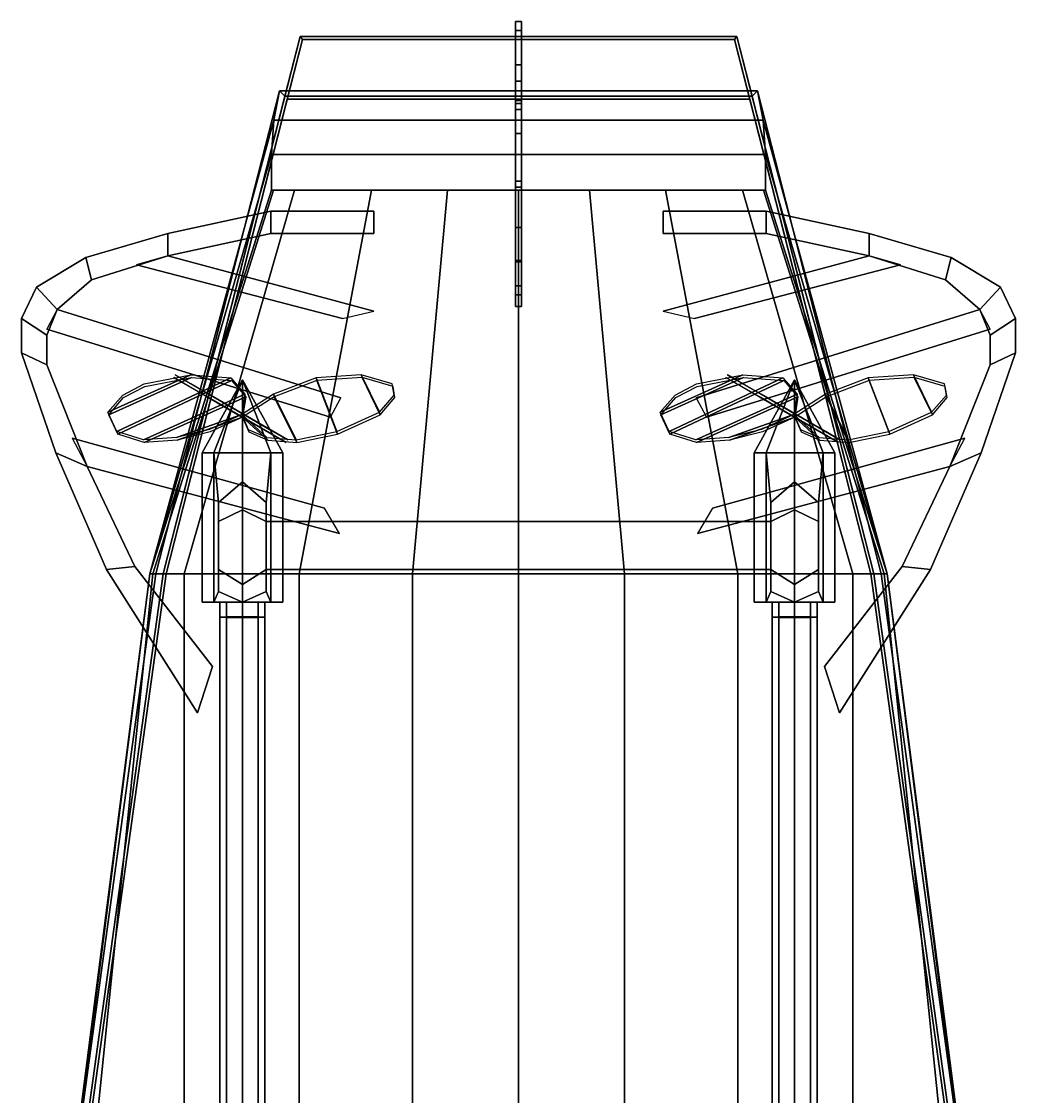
# Model space of a CAD drawing. Header units: millimetres. Extents: x -4 to 4, y -37.4 to 54.3.
# Drawn here: x -3.33 to 3.33, y 30.59 to 37.79 of the extents above; entities that cross this region are included whole.
import ezdxf

# ---------------------------------------------------------------- set-up
doc = ezdxf.new("R2010")
doc.units = ezdxf.units.MM
doc.layers.add('Propeller', color=1, linetype='Continuous')
doc.layers.add('superstructure', color=3, linetype='Continuous')

msp = doc.modelspace()

# ---------------------------------------------------------------- linework, layer by layer
for points in [[(0.02, 37.73, -1.42), (-0.02, 37.73, -1.42), (-0.02, 37.79, -1.29), (0.02, 37.79, -1.29)], [(0.02, 37.79, -1.29), (-0.02, 37.79, -1.29), (-0.02, 37.67, -0.76), (0.02, 37.67, -0.76)], [(-0.02, 36.72, -0.61), (-0.02, 37.67, -0.76), (-0.02, 37.79, -1.29), (-0.02, 36.19, -0.68)], [(-0.02, 36.19, -0.68), (-0.02, 37.79, -1.29), (-0.02, 37.73, -1.42), (-0.02, 35.96, -0.9)], [(0.02, 37.67, -0.76), (0.02, 36.72, -0.61), (0.02, 36.19, -0.68), (0.02, 37.79, -1.29)], [(0.02, 37.79, -1.29), (0.02, 36.19, -0.68), (0.02, 35.96, -0.9), (0.02, 37.73, -1.42)], [(-1.463, 37.69, 2.37), (-1.5649, 37.29, 1.71), (-2.38, 34.09, 1.71), (-2.38, 34.09, 2.37)], [(-1.4481, 37.67, 2.37), (-1.463, 37.69, 2.37), (-2.38, 34.09, 2.37), (-2.36, 34.09, 2.37)], [(-1.55, 37.27, 1.71), (-1.4481, 37.67, 2.37), (-2.36, 34.09, 2.37), (-2.36, 34.09, 1.71)], [(1.463, 37.69, 2.37), (1.5649, 37.29, 1.71), (-1.5649, 37.29, 1.71), (-1.463, 37.69, 2.37)], [(1.55, 37.27, 1.71), (1.4481, 37.67, 2.37), (-1.4481, 37.67, 2.37), (-1.55, 37.27, 1.71)], [(1.4481, 37.67, 2.37), (1.463, 37.69, 2.37), (-1.463, 37.69, 2.37), (-1.4481, 37.67, 2.37)], [(0.02, 37.5, -1.76), (-0.02, 37.5, -1.76), (-0.02, 37.73, -1.42), (0.02, 37.73, -1.42)], [(-0.02, 35.96, -0.9), (-0.02, 37.73, -1.42), (-0.02, 37.5, -1.76), (-0.02, 35.88, -1.16)], [(0.02, 37.67, -0.76), (-0.02, 37.67, -0.76), (-0.02, 37.39, -0.26), (0.02, 37.39, -0.26)], [(-0.02, 37.24, -0.1), (-0.02, 37.39, -0.26), (-0.02, 37.67, -0.76), (-0.02, 36.72, -0.61)], [(0.02, 37.73, -1.42), (0.02, 35.96, -0.9), (0.02, 35.88, -1.16), (0.02, 37.5, -1.76)], [(0.02, 37.39, -0.26), (0.02, 37.24, -0.1), (0.02, 36.72, -0.61), (0.02, 37.67, -0.76)], [(2.38, 34.09, 2.37), (1.463, 37.69, 2.37), (1.4481, 37.67, 2.37), (2.36, 34.09, 2.37)], [(2.36, 34.09, 2.37), (1.4481, 37.67, 2.37), (1.55, 37.27, 1.71), (2.36, 34.09, 1.71)], [(2.38, 34.09, 1.71), (1.5649, 37.29, 1.71), (1.463, 37.69, 2.37), (2.38, 34.09, 2.37)], [(0.02, 37.26, -1.92), (-0.02, 37.26, -1.92), (-0.02, 37.5, -1.76), (0.02, 37.5, -1.76)], [(-0.02, 35.88, -1.16), (-0.02, 37.5, -1.76), (-0.02, 37.26, -1.92), (-0.02, 35.88, -1.35)], [(0.02, 37.5, -1.76), (0.02, 35.88, -1.16), (0.02, 35.88, -1.35), (0.02, 37.26, -1.92)], [(0.02, 37.39, -0.26), (-0.02, 37.39, -0.26), (-0.02, 37.24, -0.1), (0.02, 37.24, -0.1)], [(-1.6003, 37.3254, 1.65), (-1.6403, 37.13, 1.22), (-2.47, 34.09, 1.22), (-2.43, 34.09, 1.65)], [(-1.5649, 37.29, 1.71), (-1.6003, 37.3254, 1.65), (-2.43, 34.09, 1.65), (-2.38, 34.09, 1.71)], [(1.6403, 37.13, 1.22), (-1.6403, 37.13, 1.22), (-1.6003, 37.3254, 1.65), (1.6003, 37.3254, 1.65)], [(1.6003, 37.3254, 1.65), (-1.6003, 37.3254, 1.65), (-1.5649, 37.29, 1.71), (1.5649, 37.29, 1.71)], [(2.43, 34.09, 1.65), (1.6003, 37.3254, 1.65), (1.5649, 37.29, 1.71), (2.38, 34.09, 1.71)], [(2.47, 34.09, 1.22), (1.6403, 37.13, 1.22), (1.6003, 37.3254, 1.65), (2.43, 34.09, 1.65)], [(0.02, 36.68, -2.11), (-0.02, 36.68, -2.11), (-0.02, 37.26, -1.92), (0.02, 37.26, -1.92)], [(-0.02, 35.88, -1.35), (-0.02, 37.26, -1.92), (-0.02, 36.68, -2.11), (-0.02, 36.02, -1.85)], [(0.02, 37.24, -0.1), (-0.02, 37.24, -0.1), (-0.02, 37.2), (0.02, 37.2)], [(-0.02, 37.2), (-0.02, 37.24, -0.1), (-0.02, 36.72, -0.61), (-0.02, 36.72)], [(0.02, 37.26, -1.92), (0.02, 35.88, -1.35), (0.02, 36.02, -1.85), (0.02, 36.68, -2.11)], [(0.02, 37.24, -0.1), (0.02, 37.2), (0.02, 36.72), (0.02, 36.72, -0.61)], [(-0.02, 37.04, 0.36), (-0.02, 37.2), (-0.02, 36.72), (-0.02, 36.72, 0.36)], [(0.02, 37.2), (-0.02, 37.2), (-0.02, 37.04, 0.36), (0.02, 37.04, 0.36)], [(0.02, 37.2), (0.02, 37.04, 0.36), (0.02, 36.72, 0.36), (0.02, 36.72)], [(-1.6403, 37.13, 1.22), (-1.6549, 36.9, 0.61), (-2.47, 34.09, 0.61), (-2.47, 34.09, 1.22)], [(1.6549, 36.9, 0.61), (-1.6549, 36.9, 0.61), (-1.6403, 37.13, 1.22), (1.6403, 37.13, 1.22)], [(2.47, 34.09, 0.61), (1.6549, 36.9, 0.61), (1.6403, 37.13, 1.22), (2.47, 34.09, 1.22)], [(0.02, 37.04, 0.36), (-0.02, 37.04, 0.36), (-0.02, 36.72, 0.36), (0.02, 36.72, 0.36)], [(-1.6549, 36.9, 0.61), (-1.6549, 36.66), (-2.47, 34.09), (-2.47, 34.09, 0.61)], [(1.6549, 36.66), (-1.6549, 36.66), (-1.6549, 36.9, 0.61), (1.6549, 36.9, 0.61)], [(2.47, 34.09), (1.6549, 36.66), (1.6549, 36.9, 0.61), (2.47, 34.09, 0.61)], [(-1.6549, 36.66), (-1.6415, 36.66, -0.2345), (-2.45, 34.09, -0.35), (-2.47, 34.09)], [(-1.6415, 36.66, -0.2345), (-1.5008, 36.66, -0.3886), (-2.24, 34.09, -0.58), (-2.45, 34.09, -0.35)], [(-1.5008, 36.66, -0.3886), (-0.9849, 36.66, -0.5025), (-1.47, 34.09, -0.75), (-2.24, 34.09, -0.58)], [(1.6415, 36.66, -0.2345), (-1.6415, 36.66, -0.2345), (-1.6549, 36.66), (1.6549, 36.66)], [(1.5008, 36.66, -0.3886), (-1.5008, 36.66, -0.3886), (-1.6415, 36.66, -0.2345), (1.6415, 36.66, -0.2345)], [(0.9849, 36.66, -0.5025), (-0.9849, 36.66, -0.5025), (-1.5008, 36.66, -0.3886), (1.5008, 36.66, -0.3886)], [(-0.9849, 36.66, -0.5025), (-0.4757, 36.66, -0.5695), (-0.71, 34.09, -0.85), (-1.47, 34.09, -0.75)], [(0.4757, 36.66, -0.5695), (-0.4757, 36.66, -0.5695), (-0.9849, 36.66, -0.5025), (0.9849, 36.66, -0.5025)], [(-0.4757, 36.66, -0.5695), (0, 36.66, -0.5896), (0, 34.09, -0.88), (-0.71, 34.09, -0.85)], [(0, 36.66, -0.5896), (0, 36.66, -0.5896), (-0.4757, 36.66, -0.5695), (0.4757, 36.66, -0.5695)], [(0.02, 36.72, 0.36), (-0.02, 36.72, 0.36), (-0.02, 36.72), (0.02, 36.72)], [(0.02, 36.72), (-0.02, 36.72), (-0.02, 36.72, -0.61), (0.02, 36.72, -0.61)], [(0.02, 36.72, -0.61), (-0.02, 36.72, -0.61), (-0.02, 36.19, -0.68), (0.02, 36.19, -0.68)], [(0.02, 36.41, -2.11), (-0.02, 36.41, -2.11), (-0.02, 36.68, -2.11), (0.02, 36.68, -2.11)], [(-0.02, 36.02, -1.85), (-0.02, 36.68, -2.11), (-0.02, 36.41, -2.11), (-0.02, 36.18, -2.04)], [(0, 34.09, -0.88), (0, 36.66, -0.5896), (0.4757, 36.66, -0.5695), (0.71, 34.09, -0.85)], [(0.02, 36.68, -2.11), (0.02, 36.02, -1.85), (0.02, 36.18, -2.04), (0.02, 36.41, -2.11)], [(0.71, 34.09, -0.85), (0.4757, 36.66, -0.5695), (0.9849, 36.66, -0.5025), (1.47, 34.09, -0.75)], [(1.47, 34.09, -0.75), (0.9849, 36.66, -0.5025), (1.5008, 36.66, -0.3886), (2.24, 34.09, -0.58)], [(2.24, 34.09, -0.58), (1.5008, 36.66, -0.3886), (1.6415, 36.66, -0.2345), (2.45, 34.09, -0.35)], [(2.45, 34.09, -0.35), (1.6415, 36.66, -0.2345), (1.6549, 36.66), (2.47, 34.09)], [(-1.66, 36.52, 0.41), (-2.35, 36.37, 0.41), (-2.35, 36.37, 0.58), (-1.66, 36.52, 0.58)], [(-1.66, 36.37, 0.41), (-2.35, 36.22, 0.41), (-2.35, 36.37, 0.41), (-1.66, 36.52, 0.41)], [(-2.35, 36.37, 0.58), (-2.35, 36.22, 0.58), (-1.66, 36.37, 0.58), (-1.66, 36.52, 0.58)], [(-1.66, 36.52, 0.58), (-1.66, 36.37, 0.58), (-0.97, 36.37, 0.58), (-0.97, 36.52, 0.58)], [(-0.97, 36.37, 0.41), (-1.66, 36.37, 0.41), (-1.66, 36.52, 0.41), (-0.97, 36.52, 0.41)], [(-0.97, 36.52, 0.41), (-1.66, 36.52, 0.41), (-1.66, 36.52, 0.58), (-0.97, 36.52, 0.58)], [(0.97, 36.52, 0.58), (1.66, 36.52, 0.58), (1.66, 36.52, 0.41), (0.97, 36.52, 0.41)], [(0.97, 36.37, 0.58), (1.66, 36.37, 0.58), (1.66, 36.52, 0.58), (0.97, 36.52, 0.58)], [(1.66, 36.52, 0.41), (1.66, 36.37, 0.41), (0.97, 36.37, 0.41), (0.97, 36.52, 0.41)], [(2.35, 36.37, 0.41), (2.35, 36.22, 0.41), (1.66, 36.37, 0.41), (1.66, 36.52, 0.41)], [(1.66, 36.37, 0.58), (2.35, 36.22, 0.58), (2.35, 36.37, 0.58), (1.66, 36.52, 0.58)], [(1.66, 36.52, 0.58), (2.35, 36.37, 0.58), (2.35, 36.37, 0.41), (1.66, 36.52, 0.41)], [(-2.9, 36.21, 0.58), (-2.86, 36.06, 0.58), (-2.35, 36.22, 0.58), (-2.35, 36.37, 0.58)], [(-2.35, 36.22, 0.41), (-2.86, 36.06, 0.41), (-2.9, 36.21, 0.41), (-2.35, 36.37, 0.41)], [(-2.35, 36.37, 0.41), (-2.9, 36.21, 0.41), (-2.9, 36.21, 0.58), (-2.35, 36.37, 0.58)], [(-1.66, 36.37, 0.58), (-2.35, 36.22, 0.58), (-2.35, 36.22, 0.41), (-1.66, 36.37, 0.41)], [(-0.97, 36.37, 0.58), (-1.66, 36.37, 0.58), (-1.66, 36.37, 0.41), (-0.97, 36.37, 0.41)], [(0.02, 36.18, -2.04), (-0.02, 36.18, -2.04), (-0.02, 36.41, -2.11), (0.02, 36.41, -2.11)], [(0.97, 36.37, 0.41), (1.66, 36.37, 0.41), (1.66, 36.37, 0.58), (0.97, 36.37, 0.58)], [(1.66, 36.37, 0.41), (2.35, 36.22, 0.41), (2.35, 36.22, 0.58), (1.66, 36.37, 0.58)], [(2.35, 36.37, 0.58), (2.9, 36.21, 0.58), (2.9, 36.21, 0.41), (2.35, 36.37, 0.41)], [(2.35, 36.22, 0.58), (2.86, 36.06, 0.58), (2.9, 36.21, 0.58), (2.35, 36.37, 0.58)], [(2.9, 36.21, 0.41), (2.86, 36.06, 0.41), (2.35, 36.22, 0.41), (2.35, 36.37, 0.41)], [(-2.35, 36.22, 0.58), (-2.86, 36.06, 0.58), (-2.86, 36.06, 0.41), (-2.35, 36.22, 0.41)], [(-2.35, 36.22, 0.56), (-2.56, 36.16, 0.56), (-1.18, 35.8, 1.22), (-0.97, 35.85, 1.22)], [(-2.35, 36.22, 0.43), (-2.35, 36.22, 0.56), (-0.97, 35.85, 1.22), (-0.97, 35.85, 1.11)], [(1.18, 35.8, 1.22), (2.56, 36.16, 0.56), (2.35, 36.22, 0.56), (0.97, 35.85, 1.22)], [(0.97, 35.85, 1.22), (2.35, 36.22, 0.56), (2.35, 36.22, 0.43), (0.97, 35.85, 1.11)], [(2.35, 36.22, 0.41), (2.86, 36.06, 0.41), (2.86, 36.06, 0.58), (2.35, 36.22, 0.58)], [(-3.23, 36.01, 0.58), (-3.09, 35.86, 0.58), (-2.86, 36.06, 0.58), (-2.9, 36.21, 0.58)], [(-2.86, 36.06, 0.41), (-3.09, 35.86, 0.41), (-3.23, 36.01, 0.41), (-2.9, 36.21, 0.41)], [(-2.9, 36.21, 0.41), (-3.23, 36.01, 0.41), (-3.23, 36.01, 0.58), (-2.9, 36.21, 0.58)], [(-2.56, 36.16, 0.56), (-2.56, 36.16, 0.43), (-1.18, 35.8, 1.11), (-1.18, 35.8, 1.22)], [(0.02, 36.19, -0.68), (-0.02, 36.19, -0.68), (-0.02, 35.96, -0.9), (0.02, 35.96, -0.9)], [(0.02, 36.02, -1.85), (-0.02, 36.02, -1.85), (-0.02, 36.18, -2.04), (0.02, 36.18, -2.04)], [(1.18, 35.8, 1.11), (2.56, 36.16, 0.43), (2.56, 36.16, 0.56), (1.18, 35.8, 1.22)], [(2.86, 36.06, 0.58), (3.09, 35.86, 0.58), (3.23, 36.01, 0.58), (2.9, 36.21, 0.58)], [(3.23, 36.01, 0.41), (3.09, 35.86, 0.41), (2.86, 36.06, 0.41), (2.9, 36.21, 0.41)], [(2.9, 36.21, 0.58), (3.23, 36.01, 0.58), (3.23, 36.01, 0.41), (2.9, 36.21, 0.41)], [(-3.09, 35.86, 0.41), (-3.16, 35.69, 0.41), (-3.33, 35.8, 0.41), (-3.23, 36.01, 0.41)], [(-3.33, 35.8, 0.58), (-3.16, 35.69, 0.58), (-3.09, 35.86, 0.58), (-3.23, 36.01, 0.58)], [(-3.23, 36.01, 0.41), (-3.33, 35.8, 0.41), (-3.33, 35.8, 0.58), (-3.23, 36.01, 0.58)], [(-2.86, 36.06, 0.58), (-3.09, 35.86, 0.58), (-3.09, 35.86, 0.41), (-2.86, 36.06, 0.41)], [(0.02, 35.88, -1.35), (-0.02, 35.88, -1.35), (-0.02, 36.02, -1.85), (0.02, 36.02, -1.85)], [(2.86, 36.06, 0.41), (3.09, 35.86, 0.41), (3.09, 35.86, 0.58), (2.86, 36.06, 0.58)], [(3.33, 35.8, 0.41), (3.16, 35.69, 0.41), (3.09, 35.86, 0.41), (3.23, 36.01, 0.41)], [(3.09, 35.86, 0.58), (3.16, 35.69, 0.58), (3.33, 35.8, 0.58), (3.23, 36.01, 0.58)], [(3.23, 36.01, 0.58), (3.33, 35.8, 0.58), (3.33, 35.8, 0.41), (3.23, 36.01, 0.41)], [(0.02, 35.96, -0.9), (-0.02, 35.96, -0.9), (-0.02, 35.88, -1.16), (0.02, 35.88, -1.16)], [(-3.09, 35.86, 0.58), (-3.16, 35.69, 0.58), (-3.16, 35.69, 0.41), (-3.09, 35.86, 0.41)], [(-3.16, 35.73, 0.56), (-1.26, 35.14, 1.59), (-1.19, 35.27, 1.59), (-3.09, 35.86, 0.56)], [(-3.09, 35.86, 0.56), (-1.19, 35.27, 1.59), (-1.19, 35.27, 1.48), (-3.09, 35.86, 0.43)], [(0.02, 35.88, -1.16), (-0.02, 35.88, -1.16), (-0.02, 35.88, -1.35), (0.02, 35.88, -1.35)], [(1.26, 35.14, 1.59), (3.16, 35.73, 0.56), (3.09, 35.86, 0.56), (1.19, 35.27, 1.59)], [(1.19, 35.27, 1.59), (3.09, 35.86, 0.56), (3.09, 35.86, 0.43), (1.19, 35.27, 1.48)], [(3.09, 35.86, 0.41), (3.16, 35.69, 0.41), (3.16, 35.69, 0.58), (3.09, 35.86, 0.58)], [(-3.33, 35.8, 0.41), (-3.33, 35.57, 0.41), (-3.33, 35.57, 0.58), (-3.33, 35.8, 0.58)], [(-3.33, 35.57, 0.58), (-3.16, 35.49, 0.58), (-3.16, 35.69, 0.58), (-3.33, 35.8, 0.58)], [(-3.16, 35.69, 0.41), (-3.16, 35.49, 0.41), (-3.33, 35.57, 0.41), (-3.33, 35.8, 0.41)], [(3.16, 35.69, 0.58), (3.16, 35.49, 0.58), (3.33, 35.57, 0.58), (3.33, 35.8, 0.58)], [(3.33, 35.57, 0.41), (3.16, 35.49, 0.41), (3.16, 35.69, 0.41), (3.33, 35.8, 0.41)], [(3.33, 35.8, 0.58), (3.33, 35.57, 0.58), (3.33, 35.57, 0.41), (3.33, 35.8, 0.41)], [(-3.16, 35.73, 0.43), (-1.26, 35.14, 1.48), (-1.26, 35.14, 1.59), (-3.16, 35.73, 0.56)], [(1.26, 35.14, 1.48), (3.16, 35.73, 0.43), (3.16, 35.73, 0.56), (1.26, 35.14, 1.59)], [(-3.16, 35.69, 0.58), (-3.16, 35.49, 0.58), (-3.16, 35.49, 0.41), (-3.16, 35.69, 0.41)], [(3.16, 35.69, 0.41), (3.16, 35.49, 0.41), (3.16, 35.49, 0.58), (3.16, 35.69, 0.58)], [(-3.16, 35.49, 0.41), (-2.89, 34.81, 0.41), (-3.1, 34.9, 0.41), (-3.33, 35.57, 0.41)], [(-3.1, 34.9, 0.58), (-2.89, 34.81, 0.58), (-3.16, 35.49, 0.58), (-3.33, 35.57, 0.58)], [(-3.33, 35.57, 0.41), (-3.1, 34.9, 0.41), (-3.1, 34.9, 0.58), (-3.33, 35.57, 0.58)], [(3.1, 34.9, 0.41), (2.89, 34.81, 0.41), (3.16, 35.49, 0.41), (3.33, 35.57, 0.41)], [(3.16, 35.49, 0.58), (2.89, 34.81, 0.58), (3.1, 34.9, 0.58), (3.33, 35.57, 0.58)], [(3.33, 35.57, 0.58), (3.1, 34.9, 0.58), (3.1, 34.9, 0.41), (3.33, 35.57, 0.41)], [(-3.16, 35.49, 0.58), (-2.89, 34.81, 0.58), (-2.89, 34.81, 0.41), (-3.16, 35.49, 0.41)], [(3.16, 35.49, 0.41), (2.89, 34.81, 0.41), (2.89, 34.81, 0.58), (3.16, 35.49, 0.58)], [(-2.89, 34.81, 0.56), (-1.2, 34.36, 1.32), (-1.3, 34.53, 1.32), (-2.99, 35, 0.56)], [(-2.99, 35, 0.56), (-1.3, 34.53, 1.32), (-1.3, 34.53, 1.21), (-2.99, 35, 0.43)], [(1.2, 34.36, 1.32), (2.89, 34.81, 0.56), (2.99, 35, 0.56), (1.3, 34.53, 1.32)], [(1.3, 34.53, 1.32), (2.99, 35, 0.56), (2.99, 35, 0.43), (1.3, 34.53, 1.21)], [(-3.1, 34.9, 0.41), (-2.76, 34.12, 0.41), (-2.76, 34.12, 0.58), (-3.1, 34.9, 0.58)], [(-2.76, 34.12, 0.58), (-2.57, 34.14, 0.58), (-2.89, 34.81, 0.58), (-3.1, 34.9, 0.58)], [(-2.89, 34.81, 0.41), (-2.57, 34.14, 0.41), (-2.76, 34.12, 0.41), (-3.1, 34.9, 0.41)], [(-2.0409, 34.9, -1.6591), (-2.12, 34.9, -1.85), (-2.12, 33.9, -1.85), (-2.0409, 33.9, -1.6591)], [(-2.12, 34.9, -1.85), (-2.0409, 34.9, -2.0409), (-2.0409, 33.9, -2.0409), (-2.12, 33.9, -1.85)], [(-1.85, 34.9, -1.58), (-2.0409, 34.9, -1.6591), (-2.01, 34.5672, -1.6463), (-1.85, 34.7067, -1.58)], [(-2.0409, 34.9, -2.0409), (-1.85, 34.9, -2.12), (-1.85, 33.9, -2.12), (-2.0409, 33.9, -2.0409)], [(-2.01, 34.5672, -1.6463), (-2.0409, 34.9, -1.6591), (-2.0409, 33.9, -1.6591), (-2.01, 33.9712, -1.6463)], [(-1.6591, 34.9, -1.6591), (-1.85, 34.9, -1.58), (-1.85, 34.7067, -1.58), (-1.69, 34.5672, -1.6463)], [(-1.85, 34.9, -2.12), (-1.6591, 34.9, -2.0409), (-1.6591, 33.9, -2.0409), (-1.85, 33.9, -2.12)], [(-1.6591, 34.9, -1.6591), (-1.69, 34.5672, -1.6463), (-1.69, 33.9712, -1.6463), (-1.6591, 33.9, -1.6591)], [(-1.58, 34.9, -1.85), (-1.6591, 34.9, -1.6591), (-1.6591, 33.9, -1.6591), (-1.58, 33.9, -1.85)], [(-1.6591, 34.9, -2.0409), (-1.58, 34.9, -1.85), (-1.58, 33.9, -1.85), (-1.6591, 33.9, -2.0409)], [(1.6591, 34.9, -1.6591), (1.58, 34.9, -1.85), (1.58, 33.9, -1.85), (1.6591, 33.9, -1.6591)], [(1.58, 34.9, -1.85), (1.6591, 34.9, -2.0409), (1.6591, 33.9, -2.0409), (1.58, 33.9, -1.85)], [(1.69, 34.5672, -1.6463), (1.6591, 34.9, -1.6591), (1.6591, 33.9, -1.6591), (1.69, 33.9712, -1.6463)], [(1.6591, 34.9, -2.0409), (1.85, 34.9, -2.12), (1.85, 33.9, -2.12), (1.6591, 33.9, -2.0409)], [(1.85, 34.9, -1.58), (1.6591, 34.9, -1.6591), (1.69, 34.5672, -1.6463), (1.85, 34.7067, -1.58)], [(1.85, 34.9, -2.12), (2.0409, 34.9, -2.0409), (2.0409, 33.9, -2.0409), (1.85, 33.9, -2.12)], [(2.0409, 34.9, -1.6591), (1.85, 34.9, -1.58), (1.85, 34.7067, -1.58), (2.01, 34.5672, -1.6463)], [(2.0409, 34.9, -1.6591), (2.01, 34.5672, -1.6463), (2.01, 33.9712, -1.6463), (2.0409, 33.9, -1.6591)], [(2.12, 34.9, -1.85), (2.0409, 34.9, -1.6591), (2.0409, 33.9, -1.6591), (2.12, 33.9, -1.85)], [(2.0409, 34.9, -2.0409), (2.12, 34.9, -1.85), (2.12, 33.9, -1.85), (2.0409, 33.9, -2.0409)], [(2.89, 34.81, 0.58), (2.57, 34.14, 0.58), (2.76, 34.12, 0.58), (3.1, 34.9, 0.58)], [(2.76, 34.12, 0.41), (2.57, 34.14, 0.41), (2.89, 34.81, 0.41), (3.1, 34.9, 0.41)], [(3.1, 34.9, 0.58), (2.76, 34.12, 0.58), (2.76, 34.12, 0.41), (3.1, 34.9, 0.41)], [(-2.89, 34.81, 0.58), (-2.57, 34.14, 0.58), (-2.57, 34.14, 0.41), (-2.89, 34.81, 0.41)], [(-2.89, 34.81, 0.43), (-1.2, 34.36, 1.21), (-1.2, 34.36, 1.32), (-2.89, 34.81, 0.56)], [(1.2, 34.36, 1.21), (2.89, 34.81, 0.43), (2.89, 34.81, 0.56), (1.2, 34.36, 1.32)], [(2.89, 34.81, 0.41), (2.57, 34.14, 0.41), (2.57, 34.14, 0.58), (2.89, 34.81, 0.58)], [(-1.85, 34.52, -1.37), (-1.85, 34.7067, -1.58), (-2.01, 34.5672, -1.6463), (-2.01, 34.44, -1.41)], [(-1.69, 34.44, -1.41), (-1.69, 34.5672, -1.6463), (-1.85, 34.7067, -1.58), (-1.85, 34.52, -1.37)], [(1.85, 34.52, -1.37), (1.85, 34.7067, -1.58), (1.69, 34.5672, -1.6463), (1.69, 34.44, -1.41)], [(2.01, 34.44, -1.41), (2.01, 34.5672, -1.6463), (1.85, 34.7067, -1.58), (1.85, 34.52, -1.37)], [(-2.01, 33.9712, -1.6463), (-2.01, 34.12, -1.41), (-2.01, 34.44, -1.41), (-2.01, 34.5672, -1.6463)], [(-1.69, 34.12, -1.59), (-1.69, 33.9712, -1.6463), (-1.69, 34.5672, -1.6463), (-1.69, 34.44, -1.59)], [(-1.69, 34.44, -1.41), (-1.69, 34.44, -1.59), (-1.69, 34.5672, -1.6463), (-1.69, 34.44, -1.41)], [(1.69, 33.9712, -1.6463), (1.69, 34.12, -1.59), (1.69, 34.44, -1.59), (1.69, 34.5672, -1.6463)], [(1.69, 34.44, -1.59), (1.69, 34.44, -1.41), (1.69, 34.44, -1.41), (1.69, 34.5672, -1.6463)], [(2.01, 34.12, -1.41), (2.01, 33.9712, -1.6463), (2.01, 34.5672, -1.6463), (2.01, 34.44, -1.41)], [(-1.85, 34.52, -0.52), (-1.85, 34.52, -1.37), (-2.01, 34.44, -1.41), (-2.01, 34.44, -0.55)], [(-1.69, 34.44, -0.53), (-1.69, 34.44, -1.41), (-1.85, 34.52, -1.37), (-1.85, 34.52, -0.52)], [(1.85, 34.52, -0.52), (1.85, 34.52, -1.37), (1.69, 34.44, -1.41), (1.69, 34.44, -0.55)], [(2.01, 34.44, -0.53), (2.01, 34.44, -1.41), (1.85, 34.52, -1.37), (1.85, 34.52, -0.52)], [(-2.01, 34.12, -1.41), (-2.01, 34.12, -0.55), (-2.01, 34.44, -0.55), (-2.01, 34.44, -1.41)], [(-1.69, 34.12, -0.55), (-1.69, 34.12, -1.41), (-1.69, 34.44, -1.41), (-1.69, 34.44, -0.53)], [(0, 34.44, -0.32), (-1.69, 34.44, -1.41), (-1.69, 34.12, -1.41), (0, 34.12, -0.32)], [(0, 34.44, -0.5), (-1.69, 34.44, -1.59), (-1.69, 34.44, -1.41), (0, 34.44, -0.32)], [(0, 34.12, -0.5), (-1.69, 34.12, -1.59), (-1.69, 34.44, -1.59), (0, 34.44, -0.5)], [(0, 34.44, -0.5), (1.69, 34.44, -1.59), (1.69, 34.12, -1.59), (0, 34.12, -0.5)], [(0, 34.12, -0.32), (1.69, 34.12, -1.41), (1.69, 34.44, -1.41), (0, 34.44, -0.32)], [(0, 34.44, -0.32), (1.69, 34.44, -1.41), (1.69, 34.44, -1.59), (0, 34.44, -0.5)], [(1.69, 34.12, -1.41), (1.69, 34.12, -0.55), (1.69, 34.44, -0.55), (1.69, 34.44, -1.41)], [(2.01, 34.12, -0.55), (2.01, 34.12, -1.41), (2.01, 34.44, -1.41), (2.01, 34.44, -0.53)], [(-2.57, 34.14, 0.41), (-2.05, 33.47, 0.41), (-2.15, 33.16, 0.41), (-2.76, 34.12, 0.41)], [(-2.15, 33.16, 0.58), (-2.05, 33.47, 0.58), (-2.57, 34.14, 0.58), (-2.76, 34.12, 0.58)], [(-2.57, 34.14, 0.58), (-2.05, 33.47, 0.58), (-2.05, 33.47, 0.41), (-2.57, 34.14, 0.41)], [(2.57, 34.14, 0.41), (2.05, 33.47, 0.41), (2.05, 33.47, 0.58), (2.57, 34.14, 0.58)], [(2.15, 33.16, 0.41), (2.05, 33.47, 0.41), (2.57, 34.14, 0.41), (2.76, 34.12, 0.41)], [(2.57, 34.14, 0.58), (2.05, 33.47, 0.58), (2.15, 33.16, 0.58), (2.76, 34.12, 0.58)], [(-2.47, 34.09, 0.61), (-3.09, 29.2, 0.61), (-3.1, 29.2, 1.22), (-2.47, 34.09, 1.22)], [(-2.47, 34.09), (-3.1, 29.2), (-3.09, 29.2, 0.61), (-2.47, 34.09, 0.61)], [(-2.47, 34.09, 1.22), (-3.1, 29.2, 1.22), (-3.1, 29.2, 1.65), (-2.43, 34.09, 1.65)], [(-2.43, 34.09, 1.65), (-3.1, 29.2, 1.65), (-3.06, 29.2, 1.71), (-2.38, 34.09, 1.71)], [(-2.45, 34.09, -0.35), (-2.95, 29.2, -0.59), (-3.1, 29.2), (-2.47, 34.09)], [(-2.38, 34.09, 2.37), (-2.38, 34.09, 1.71), (-3.06, 29.2, 1.71), (-3.06, 29.2, 2.37)], [(-2.36, 34.09, 2.37), (-2.38, 34.09, 2.37), (-3.06, 29.2, 2.37), (-3.04, 29.2, 2.37)], [(-2.36, 34.09, 1.71), (-2.36, 34.09, 2.37), (-3.04, 29.2, 2.37), (-3.04, 29.2, 1.71)], [(-2.24, 34.09, -0.58), (-2.24, 29.2, -0.97), (-2.95, 29.2, -0.59), (-2.45, 34.09, -0.35)], [(-2.76, 34.12, 0.41), (-2.15, 33.16, 0.41), (-2.15, 33.16, 0.58), (-2.76, 34.12, 0.58)], [(-1.47, 34.09, -0.75), (-1.47, 29.2, -1.19), (-2.24, 29.2, -0.97), (-2.24, 34.09, -0.58)], [(-2.01, 34.12, -0.55), (-2.01, 34.12, -1.41), (-1.85, 34.02, -1.37), (-1.85, 34.02, -0.55)], [(-2.01, 34.12, -1.41), (-2.01, 33.9712, -1.6463), (-1.85, 33.9, -1.58), (-1.85, 34.02, -1.37)], [(-1.85, 34.02, -0.55), (-1.85, 34.02, -1.37), (-1.69, 34.12, -1.41), (-1.69, 34.12, -0.55)], [(-1.85, 34.02, -1.37), (-1.85, 33.9, -1.58), (-1.69, 33.9712, -1.6463), (-1.69, 34.12, -1.41)], [(-1.69, 34.12, -1.41), (-1.69, 33.9712, -1.6463), (-1.69, 34.12, -1.59), (-1.69, 34.12, -1.41)], [(0, 34.12, -0.32), (-1.69, 34.12, -1.41), (-1.69, 34.12, -1.59), (0, 34.12, -0.5)], [(-0.71, 34.09, -0.85), (-0.71, 29.2, -1.32), (-1.47, 29.2, -1.19), (-1.47, 34.09, -0.75)], [(0, 34.09, -0.88), (0, 29.2, -1.43), (-0.71, 29.2, -1.32), (-0.71, 34.09, -0.85)], [(0, 34.12, -0.5), (1.69, 34.12, -1.59), (1.69, 34.12, -1.41), (0, 34.12, -0.32)], [(0.71, 29.2, -1.32), (0, 29.2, -1.43), (0, 34.09, -0.88), (0.71, 34.09, -0.85)], [(1.47, 29.2, -1.19), (0.71, 29.2, -1.32), (0.71, 34.09, -0.85), (1.47, 34.09, -0.75)], [(2.24, 29.2, -0.97), (1.47, 29.2, -1.19), (1.47, 34.09, -0.75), (2.24, 34.09, -0.58)], [(1.69, 33.9712, -1.6463), (1.69, 34.12, -1.41), (1.69, 34.12, -1.41), (1.69, 34.12, -1.59)], [(1.69, 34.12, -0.55), (1.69, 34.12, -1.41), (1.85, 34.02, -1.37), (1.85, 34.02, -0.55)], [(1.69, 34.12, -1.41), (1.69, 33.9712, -1.6463), (1.85, 33.9, -1.58), (1.85, 34.02, -1.37)], [(1.85, 34.02, -1.37), (1.85, 33.9, -1.58), (2.01, 33.9712, -1.6463), (2.01, 34.12, -1.41)], [(1.85, 34.02, -0.55), (1.85, 34.02, -1.37), (2.01, 34.12, -1.41), (2.01, 34.12, -0.55)], [(2.76, 34.12, 0.58), (2.15, 33.16, 0.58), (2.15, 33.16, 0.41), (2.76, 34.12, 0.41)], [(2.95, 29.2, -0.59), (2.24, 29.2, -0.97), (2.24, 34.09, -0.58), (2.45, 34.09, -0.35)], [(3.06, 29.2, 2.37), (2.38, 34.09, 2.37), (2.36, 34.09, 2.37), (3.04, 29.2, 2.37)], [(3.04, 29.2, 2.37), (2.36, 34.09, 2.37), (2.36, 34.09, 1.71), (3.04, 29.2, 1.71)], [(3.06, 29.2, 1.71), (3.1, 29.2, 1.65), (2.43, 34.09, 1.65), (2.38, 34.09, 1.71)], [(3.06, 29.2, 1.71), (2.38, 34.09, 1.71), (2.38, 34.09, 2.37), (3.06, 29.2, 2.37)], [(3.1, 29.2, 1.65), (3.1, 29.2, 1.22), (2.47, 34.09, 1.22), (2.43, 34.09, 1.65)], [(3.1, 29.2), (2.95, 29.2, -0.59), (2.45, 34.09, -0.35), (2.47, 34.09)], [(3.1, 29.2, 1.22), (3.09, 29.2, 0.61), (2.47, 34.09, 0.61), (2.47, 34.09, 1.22)], [(3.09, 29.2, 0.61), (3.1, 29.2), (2.47, 34.09), (2.47, 34.09, 0.61)], [(-1.85, 33.9, -1.58), (-2.01, 33.9712, -1.6463), (-2.0409, 33.9, -1.6591), (-1.85, 33.9, -1.58)], [(-1.69, 33.9712, -1.6463), (-1.85, 33.9, -1.58), (-1.85, 33.9, -1.58), (-1.6591, 33.9, -1.6591)], [(1.85, 33.9, -1.58), (1.69, 33.9712, -1.6463), (1.6591, 33.9, -1.6591), (1.85, 33.9, -1.58)], [(2.01, 33.9712, -1.6463), (1.85, 33.9, -1.58), (1.85, 33.9, -1.58), (2.0409, 33.9, -1.6591)], [(-2.0409, 33.9, -1.6591), (-2.12, 33.9, -1.85), (-2, 33.9, -1.85), (-1.9561, 33.9, -1.7439)], [(-2.12, 33.9, -1.85), (-2.0409, 33.9, -2.0409), (-1.9561, 33.9, -1.9561), (-2, 33.9, -1.85)], [(-1.85, 33.9, -1.58), (-2.0409, 33.9, -1.6591), (-1.9561, 33.9, -1.7439), (-1.85, 33.9, -1.7)], [(-2.0409, 33.9, -2.0409), (-1.85, 33.9, -2.12), (-1.85, 33.9, -2), (-1.9561, 33.9, -1.9561)], [(-1.9561, 33.9, -1.7439), (-2, 33.9, -1.85), (-2, 33.8, -1.85), (-1.9561, 33.8028, -1.7439)], [(-2, 33.9, -1.85), (-1.9561, 33.9, -1.9561), (-1.9561, 33.7972, -1.9561), (-2, 33.8, -1.85)], [(-1.85, 33.9, -1.7), (-1.9561, 33.9, -1.7439), (-1.9561, 33.8028, -1.7439), (-1.85, 33.8039, -1.7)], [(-1.9561, 33.9, -1.9561), (-1.85, 33.9, -2), (-1.85, 33.7961, -2), (-1.9561, 33.7972, -1.9561)], [(-1.7439, 33.9, -1.7439), (-1.85, 33.9, -1.7), (-1.85, 33.8039, -1.7), (-1.7439, 33.8028, -1.7439)], [(-1.85, 33.9, -2), (-1.7439, 33.9, -1.9561), (-1.7439, 33.7972, -1.9561), (-1.85, 33.7961, -2)], [(-1.85, 33.9, -2.12), (-1.6591, 33.9, -2.0409), (-1.7439, 33.9, -1.9561), (-1.85, 33.9, -2)], [(-1.6591, 33.9, -1.6591), (-1.85, 33.9, -1.58), (-1.85, 33.9, -1.7), (-1.7439, 33.9, -1.7439)], [(-1.7, 33.9, -1.85), (-1.7439, 33.9, -1.7439), (-1.7439, 33.8028, -1.7439), (-1.7, 33.8, -1.85)], [(-1.7439, 33.9, -1.9561), (-1.7, 33.9, -1.85), (-1.7, 33.8, -1.85), (-1.7439, 33.7972, -1.9561)], [(-1.6591, 33.9, -2.0409), (-1.58, 33.9, -1.85), (-1.7, 33.9, -1.85), (-1.7439, 33.9, -1.9561)], [(-1.58, 33.9, -1.85), (-1.6591, 33.9, -1.6591), (-1.7439, 33.9, -1.7439), (-1.7, 33.9, -1.85)], [(1.6591, 33.9, -1.6591), (1.58, 33.9, -1.85), (1.7, 33.9, -1.85), (1.7439, 33.9, -1.7439)], [(1.58, 33.9, -1.85), (1.6591, 33.9, -2.0409), (1.7439, 33.9, -1.9561), (1.7, 33.9, -1.85)], [(1.85, 33.9, -1.58), (1.6591, 33.9, -1.6591), (1.7439, 33.9, -1.7439), (1.85, 33.9, -1.7)], [(1.6591, 33.9, -2.0409), (1.85, 33.9, -2.12), (1.85, 33.9, -2), (1.7439, 33.9, -1.9561)], [(1.7439, 33.9, -1.7439), (1.7, 33.9, -1.85), (1.7, 33.8, -1.85), (1.7439, 33.8028, -1.7439)], [(1.7, 33.9, -1.85), (1.7439, 33.9, -1.9561), (1.7439, 33.7972, -1.9561), (1.7, 33.8, -1.85)], [(1.85, 33.9, -1.7), (1.7439, 33.9, -1.7439), (1.7439, 33.8028, -1.7439), (1.85, 33.8039, -1.7)], [(1.7439, 33.9, -1.9561), (1.85, 33.9, -2), (1.85, 33.7961, -2), (1.7439, 33.7972, -1.9561)], [(1.9561, 33.9, -1.7439), (1.85, 33.9, -1.7), (1.85, 33.8039, -1.7), (1.9561, 33.8028, -1.7439)], [(1.85, 33.9, -2), (1.9561, 33.9, -1.9561), (1.9561, 33.7972, -1.9561), (1.85, 33.7961, -2)], [(1.85, 33.9, -2.12), (2.0409, 33.9, -2.0409), (1.9561, 33.9, -1.9561), (1.85, 33.9, -2)], [(2.0409, 33.9, -1.6591), (1.85, 33.9, -1.58), (1.85, 33.9, -1.7), (1.9561, 33.9, -1.7439)], [(2, 33.9, -1.85), (1.9561, 33.9, -1.7439), (1.9561, 33.8028, -1.7439), (2, 33.8, -1.85)], [(1.9561, 33.9, -1.9561), (2, 33.9, -1.85), (2, 33.8, -1.85), (1.9561, 33.7972, -1.9561)], [(2.0409, 33.9, -2.0409), (2.12, 33.9, -1.85), (2, 33.9, -1.85), (1.9561, 33.9, -1.9561)], [(2.12, 33.9, -1.85), (2.0409, 33.9, -1.6591), (1.9561, 33.9, -1.7439), (2, 33.9, -1.85)], [(-1.9561, 33.8028, -1.7439), (-2, 33.8, -1.85), (-2, 22.885, -1.278), (-1.9561, 22.8905, -1.172)], [(-2, 33.8, -1.85), (-1.9561, 33.7972, -1.9561), (-1.9561, 22.8794, -1.3839), (-2, 22.885, -1.278)], [(-1.85, 33.8039, -1.7), (-1.9561, 33.8028, -1.7439), (-1.9561, 22.8905, -1.172), (-1.85, 22.8928, -1.1282)], [(-1.9561, 33.7972, -1.9561), (-1.85, 33.7961, -2), (-1.85, 22.8771, -1.4278), (-1.9561, 22.8794, -1.3839)], [(-1.7439, 33.8028, -1.7439), (-1.85, 33.8039, -1.7), (-1.85, 22.8928, -1.1282), (-1.7439, 22.8905, -1.172)], [(-1.85, 33.7961, -2), (-1.7439, 33.7972, -1.9561), (-1.7439, 22.8794, -1.3839), (-1.85, 22.8771, -1.4278)], [(-1.7, 33.8, -1.85), (-1.7439, 33.8028, -1.7439), (-1.7439, 22.8905, -1.172), (-1.7, 22.885, -1.278)], [(-1.7439, 33.7972, -1.9561), (-1.7, 33.8, -1.85), (-1.7, 22.885, -1.278), (-1.7439, 22.8794, -1.3839)], [(1.7439, 33.8028, -1.7439), (1.7, 33.8, -1.85), (1.7, 22.885, -1.278), (1.7439, 22.8905, -1.172)], [(1.7, 33.8, -1.85), (1.7439, 33.7972, -1.9561), (1.7439, 22.8794, -1.3839), (1.7, 22.885, -1.278)], [(1.85, 33.8039, -1.7), (1.7439, 33.8028, -1.7439), (1.7439, 22.8905, -1.172), (1.85, 22.8928, -1.1282)], [(1.7439, 33.7972, -1.9561), (1.85, 33.7961, -2), (1.85, 22.8771, -1.4278), (1.7439, 22.8794, -1.3839)], [(1.9561, 33.8028, -1.7439), (1.85, 33.8039, -1.7), (1.85, 22.8928, -1.1282), (1.9561, 22.8905, -1.172)], [(1.85, 33.7961, -2), (1.9561, 33.7972, -1.9561), (1.9561, 22.8794, -1.3839), (1.85, 22.8771, -1.4278)], [(2, 33.8, -1.85), (1.9561, 33.8028, -1.7439), (1.9561, 22.8905, -1.172), (2, 22.885, -1.278)], [(1.9561, 33.7972, -1.9561), (2, 33.8, -1.85), (2, 22.885, -1.278), (1.9561, 22.8794, -1.3839)]]:
    msp.add_3dface(points)
at = {"layer": 'Propeller'}
for points in [[(-2.6512, 35.2879, -2.5623), (-2.5083, 35.3629, -2.6298), (-2.1965, 35.4229, -2.5698), (-2.7508, 35.1729, -2.3898)], [(-2.7508, 35.1729, -2.3898), (-2.1965, 35.4229, -2.5698), (-1.9281, 35.4029, -2.3748), (-2.6902, 35.0429, -2.0948)], [(-2.6462, 35.2706, -2.5709), (-2.5033, 35.3456, -2.6384), (-2.1915, 35.4056, -2.5784), (-2.7458, 35.1556, -2.3984)], [(-2.7458, 35.1556, -2.3984), (-2.1915, 35.4056, -2.5784), (-1.9231, 35.3856, -2.3834), (-2.6852, 35.0256, -2.1034)], [(-2.6902, 35.0429, -2.0948), (-1.9281, 35.4029, -2.3748), (-1.8328, 35.2929, -2.0998), (-2.5126, 34.9879, -1.8823)], [(-2.6852, 35.0256, -2.1034), (-1.9231, 35.3856, -2.3834), (-1.8278, 35.2756, -2.1084), (-2.5076, 34.9706, -1.8909)], [(-1.8771, 35.1556, -0.8), (-2.3101, 35.4056, -1.19), (-2.2754, 35.3856, -1.52), (-1.6519, 35.0256, -1)], [(-2.0762, 35.2706, -0.8), (-2.2061, 35.3456, -0.89), (-2.3101, 35.4056, -1.19), (-1.8771, 35.1556, -0.8)], [(-2.0662, 35.2879, -0.8), (-2.1961, 35.3629, -0.89), (-2.3001, 35.4229, -1.19), (-1.8671, 35.1729, -0.8)], [(-1.8671, 35.1729, -0.8), (-2.3001, 35.4229, -1.19), (-2.2654, 35.4029, -1.52), (-1.6419, 35.0429, -1)], [(-1.6519, 35.0256, -1), (-2.2754, 35.3856, -1.52), (-2.0849, 35.2756, -1.74), (-1.5566, 34.9706, -1.26)], [(-1.6419, 35.0429, -1), (-2.2654, 35.4029, -1.52), (-2.0749, 35.2929, -1.74), (-1.5466, 34.9879, -1.26)], [(-2.0409, 34.9, -2.0409), (-2.12, 34.9, -1.85), (-1.85, 35.39, -1.85)], [(-2.12, 34.9, -1.85), (-2.0409, 34.9, -1.6591), (-1.85, 35.39, -1.85)], [(-1.85, 34.9, -2.12), (-2.0409, 34.9, -2.0409), (-1.85, 35.39, -1.85)], [(-2.0409, 34.9, -1.6591), (-1.85, 34.9, -1.58), (-1.85, 35.39, -1.85)], [(-1.58, 34.9, -1.85), (-1.6591, 34.9, -2.0409), (-1.85, 35.39, -1.85)], [(-1.6591, 34.9, -2.0409), (-1.85, 34.9, -2.12), (-1.85, 35.39, -1.85)], [(-1.85, 34.9, -1.58), (-1.6591, 34.9, -1.6591), (-1.85, 35.39, -1.85)], [(-1.6591, 34.9, -1.6591), (-1.58, 34.9, -1.85), (-1.85, 35.39, -1.85)], [(-1.2179, 35.0429, -2.4552), (-1.3565, 35.4029, -1.6552), (-1.6423, 35.2929, -1.7102), (-1.4907, 34.9879, -2.4077)], [(-1.2129, 35.0256, -2.4466), (-1.3515, 35.3856, -1.6466), (-1.6373, 35.2756, -1.7016), (-1.4857, 34.9706, -2.3991)], [(-0.9321, 35.1729, -2.3602), (-1.0534, 35.4229, -1.7902), (-1.3565, 35.4029, -1.6552), (-1.2179, 35.0429, -2.4552)], [(-0.9271, 35.1556, -2.3516), (-1.0484, 35.4056, -1.7816), (-1.3515, 35.3856, -1.6466), (-1.2129, 35.0256, -2.4466)], [(-0.8326, 35.2879, -2.1877), (-0.8455, 35.3629, -2.0302), (-1.0534, 35.4229, -1.7902), (-0.9321, 35.1729, -2.3602)], [(-0.8276, 35.2706, -2.1791), (-0.8405, 35.3456, -2.0216), (-1.0484, 35.4056, -1.7816), (-0.9271, 35.1556, -2.3516)], [(0.9492, 35.1729, -2.3898), (1.5035, 35.4229, -2.5698), (1.7719, 35.4029, -2.3748), (1.0098, 35.0429, -2.0948)], [(1.0488, 35.2879, -2.5623), (1.1917, 35.3629, -2.6298), (1.5035, 35.4229, -2.5698), (0.9492, 35.1729, -2.3898)], [(0.9542, 35.1556, -2.3984), (1.5085, 35.4056, -2.5784), (1.7769, 35.3856, -2.3834), (1.0148, 35.0256, -2.1034)], [(1.0538, 35.2706, -2.5709), (1.1967, 35.3456, -2.6384), (1.5085, 35.4056, -2.5784), (0.9542, 35.1556, -2.3984)], [(1.0098, 35.0429, -2.0948), (1.7719, 35.4029, -2.3748), (1.8672, 35.2929, -2.0998), (1.1874, 34.9879, -1.8823)], [(1.0148, 35.0256, -2.1034), (1.7769, 35.3856, -2.3834), (1.8722, 35.2756, -2.1084), (1.1924, 34.9706, -1.8909)], [(1.6238, 35.2706, -0.8), (1.4939, 35.3456, -0.89), (1.3899, 35.4056, -1.19), (1.8229, 35.1556, -0.8)], [(1.8229, 35.1556, -0.8), (1.3899, 35.4056, -1.19), (1.4246, 35.3856, -1.52), (2.0481, 35.0256, -1)], [(1.8329, 35.1729, -0.8), (1.3999, 35.4229, -1.19), (1.4346, 35.4029, -1.52), (2.0581, 35.0429, -1)], [(1.6338, 35.2879, -0.8), (1.5039, 35.3629, -0.89), (1.3999, 35.4229, -1.19), (1.8329, 35.1729, -0.8)], [(2.0481, 35.0256, -1), (1.4246, 35.3856, -1.52), (1.6151, 35.2756, -1.74), (2.1434, 34.9706, -1.26)], [(2.0581, 35.0429, -1), (1.4346, 35.4029, -1.52), (1.6251, 35.2929, -1.74), (2.1534, 34.9879, -1.26)], [(1.58, 34.9, -1.85), (1.6591, 34.9, -1.6591), (1.85, 35.39, -1.85)], [(1.6591, 34.9, -2.0409), (1.58, 34.9, -1.85), (1.85, 35.39, -1.85)], [(1.6591, 34.9, -1.6591), (1.85, 34.9, -1.58), (1.85, 35.39, -1.85)], [(1.85, 34.9, -2.12), (1.6591, 34.9, -2.0409), (1.85, 35.39, -1.85)], [(2.0409, 34.9, -1.6591), (2.12, 34.9, -1.85), (1.85, 35.39, -1.85)], [(1.85, 34.9, -1.58), (2.0409, 34.9, -1.6591), (1.85, 35.39, -1.85)], [(2.0409, 34.9, -2.0409), (1.85, 34.9, -2.12), (1.85, 35.39, -1.85)], [(2.12, 34.9, -1.85), (2.0409, 34.9, -2.0409), (1.85, 35.39, -1.85)], [(2.4821, 35.0429, -2.4552), (2.3435, 35.4029, -1.6552), (2.0577, 35.2929, -1.7102), (2.2093, 34.9879, -2.4077)], [(2.4871, 35.0256, -2.4466), (2.3485, 35.3856, -1.6466), (2.0627, 35.2756, -1.7016), (2.2143, 34.9706, -2.3991)], [(2.7679, 35.1729, -2.3602), (2.6466, 35.4229, -1.7902), (2.3435, 35.4029, -1.6552), (2.4821, 35.0429, -2.4552)], [(2.7729, 35.1556, -2.3516), (2.6516, 35.4056, -1.7816), (2.3485, 35.3856, -1.6466), (2.4871, 35.0256, -2.4466)], [(2.8674, 35.2879, -2.1877), (2.8545, 35.3629, -2.0302), (2.6466, 35.4229, -1.7902), (2.7679, 35.1729, -2.3602)], [(2.8724, 35.2706, -2.1791), (2.8595, 35.3456, -2.0216), (2.6516, 35.4056, -1.7816), (2.7729, 35.1556, -2.3516)], [(-2.5126, 34.9879, -1.8823), (-1.8328, 35.2929, -2.0998), (-1.8545, 35.1579, -1.8423), (-2.2918, 35.0029, -1.7848)], [(-1.5466, 34.9879, -1.26), (-2.0749, 35.2929, -1.74), (-1.8411, 35.1579, -1.85), (-1.5726, 35.0029, -1.5)], [(-1.4907, 34.9879, -2.4077), (-1.6423, 35.2929, -1.7102), (-1.8545, 35.1579, -1.8577), (-1.6856, 35.0029, -2.2652)], [(1.1874, 34.9879, -1.8823), (1.8672, 35.2929, -2.0998), (1.8455, 35.1579, -1.8423), (1.4082, 35.0029, -1.7848)], [(2.1534, 34.9879, -1.26), (1.6251, 35.2929, -1.74), (1.8589, 35.1579, -1.85), (2.1274, 35.0029, -1.5)], [(2.2093, 34.9879, -2.4077), (2.0577, 35.2929, -1.7102), (1.8455, 35.1579, -1.8577), (2.0144, 35.0029, -2.2652)], [(-2.5076, 34.9706, -1.8909), (-1.8278, 35.2756, -2.1084), (-1.8495, 35.1406, -1.8509), (-2.2868, 34.9856, -1.7934)], [(-1.5566, 34.9706, -1.26), (-2.0849, 35.2756, -1.74), (-1.8511, 35.1406, -1.85), (-1.5826, 34.9856, -1.5)], [(-1.4857, 34.9706, -2.3991), (-1.6373, 35.2756, -1.7016), (-1.8495, 35.1406, -1.8491), (-1.6806, 34.9856, -2.2566)], [(1.1924, 34.9706, -1.8909), (1.8722, 35.2756, -2.1084), (1.8505, 35.1406, -1.8509), (1.4132, 34.9856, -1.7934)], [(2.1434, 34.9706, -1.26), (1.6151, 35.2756, -1.74), (1.8489, 35.1406, -1.85), (2.1174, 34.9856, -1.5)], [(2.2143, 34.9706, -2.3991), (2.0627, 35.2756, -1.7016), (1.8505, 35.1406, -1.8491), (2.0194, 34.9856, -2.2566)], [(-2.2918, 35.0029, -1.7848), (-1.8545, 35.1579, -1.8423), (-2.071, 35.0579, -1.7673)], [(-2.2868, 34.9856, -1.7934), (-1.8495, 35.1406, -1.8509), (-2.066, 35.0406, -1.7759)], [(-1.6856, 35.0029, -2.2652), (-1.8545, 35.1579, -1.8577), (-1.8112, 35.0579, -2.0827)], [(-1.5826, 34.9856, -1.5), (-1.8511, 35.1406, -1.85), (-1.6779, 35.0406, -1.7)], [(-1.6806, 34.9856, -2.2566), (-1.8495, 35.1406, -1.8491), (-1.8062, 35.0406, -2.0741)], [(-1.5726, 35.0029, -1.5), (-1.8411, 35.1579, -1.85), (-1.6679, 35.0579, -1.7)], [(1.4082, 35.0029, -1.7848), (1.8455, 35.1579, -1.8423), (1.629, 35.0579, -1.7673)], [(1.4132, 34.9856, -1.7934), (1.8505, 35.1406, -1.8509), (1.634, 35.0406, -1.7759)], [(2.0144, 35.0029, -2.2652), (1.8455, 35.1579, -1.8577), (1.8888, 35.0579, -2.0827)], [(2.1174, 34.9856, -1.5), (1.8489, 35.1406, -1.85), (2.0221, 35.0406, -1.7)], [(2.0194, 34.9856, -2.2566), (1.8505, 35.1406, -1.8491), (1.8938, 35.0406, -2.0741)], [(2.1274, 35.0029, -1.5), (1.8589, 35.1579, -1.85), (2.0321, 35.0579, -1.7)]]:
    msp.add_3dface(points, dxfattribs=at)
at = {"layer": 'superstructure'}
for points in [[(2.36, 34.09, 1.71), (1.55, 37.27, 1.71), (-1.55, 37.27, 1.71), (-2.36, 34.09, 1.71)], [(3.04, 29.2, 1.71), (2.36, 34.09, 1.71), (-2.36, 34.09, 1.71), (-3.04, 29.2, 1.71)]]:
    msp.add_3dface(points, dxfattribs=at)

doc.saveas('drawing.dxf')
